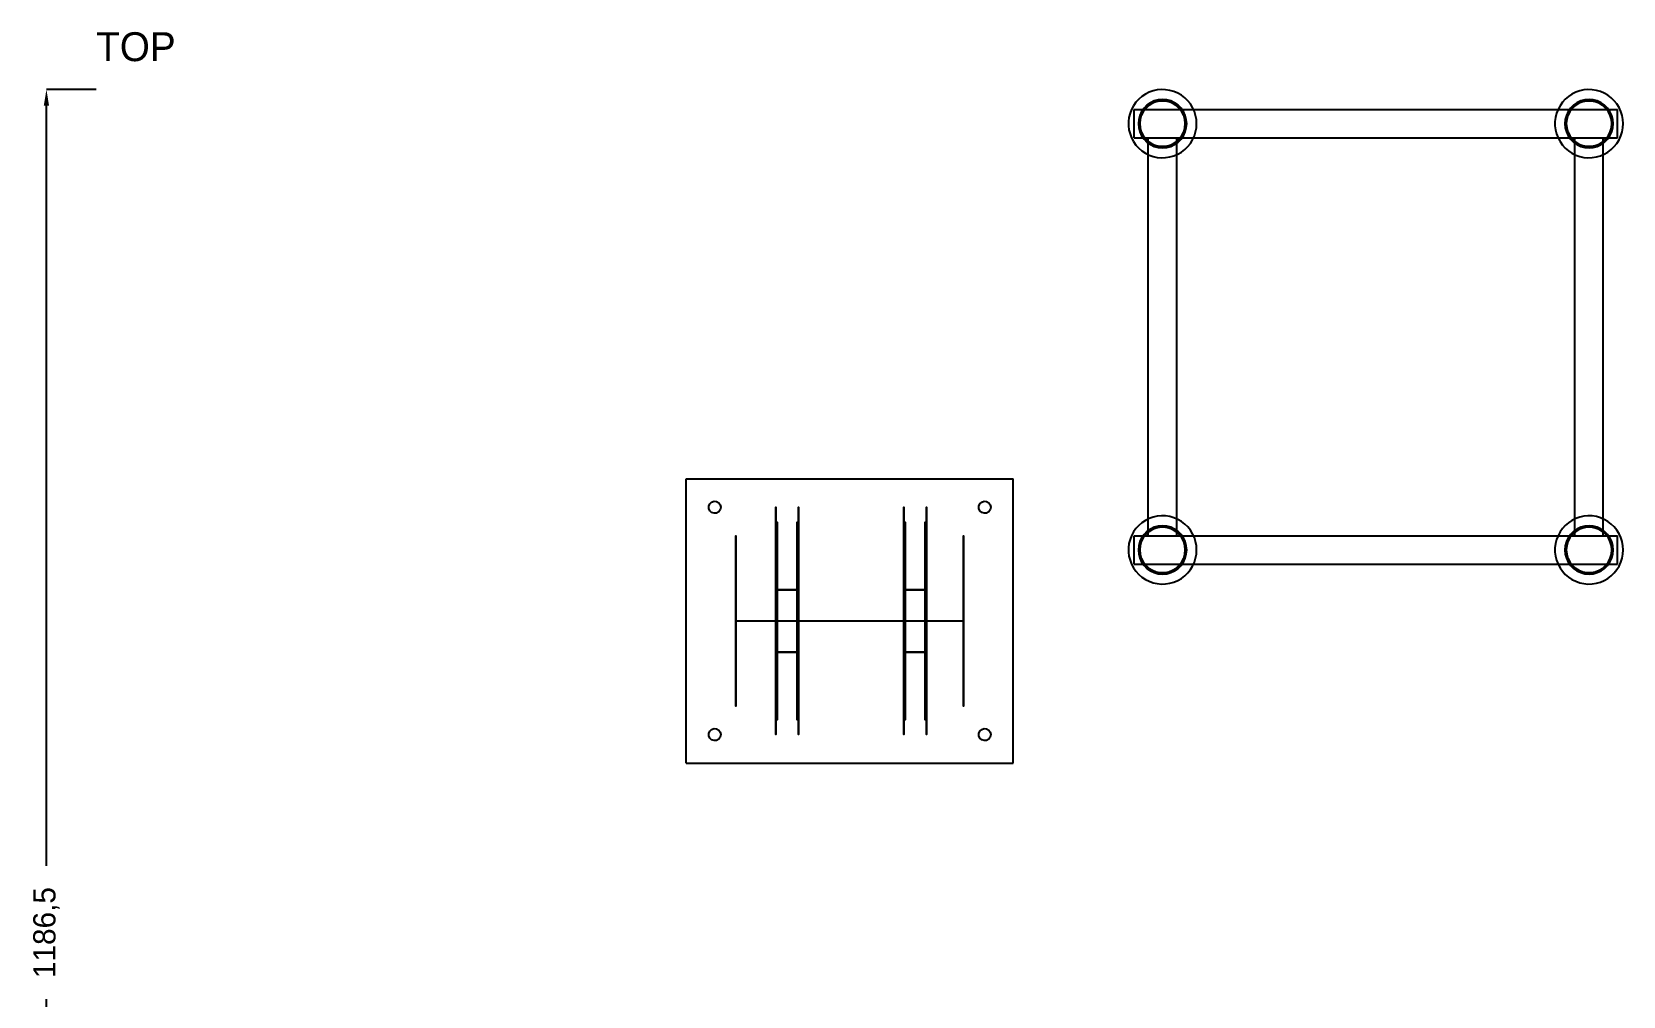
# Model space of a CAD drawing. Header units: millimetres. Extents: x -45 to 3370, y -2176 to 1921.
# Drawn here: x -45 to 1074, y 548 to 1227 of the extents above; entities that cross this region are included whole.
import ezdxf

# ---------------------------------------------------------------- set-up
doc = ezdxf.new("R2010")
doc.units = ezdxf.units.MM
for name, color, linetype in [('DIMENSIONS', 7, 'Continuous'), ('NOTES', 7, 'Continuous'), ('TOP', 7, 'Continuous')]:
    doc.layers.add(name, color=color, linetype=linetype)
doc.dimstyles.get("Standard").update_dxf_attribs({"dimtxt": 2.5, "dimasz": 2.5, "dimexe": 1.25, "dimexo": 0.625, "dimtad": 1, "dimcen": 2.5, "dimazin": 3, "dimtfac": 1, "dimtmove": 0, "dimatfit": 3})

# ---------------------------------------------------------------- blocks, each defined once
blk = doc.blocks.new('_CLOSEDFILLED')
at = {"color": 0, "linetype": 'BYBLOCK'}
blk.add_solid([(-1, 0.164), (0, 0), (-1, -0.164)], dxfattribs=at)
blk = doc.blocks.new('*D2')
at = {"color": 7}
for p, q in [((0, 1186.5), (-35, 1186.5)), ((-35, 640.2), (-35, 1175.2)), ((-35, 11.3), (-35, 546.3)), ((0, 0), (-35, 0))]:
    blk.add_line(p, q, dxfattribs=at)
at = {"layer": 'Defpoints'}
for p in [(0, 1186.5), (-35, 0), (0, 0)]:
    blk.add_point(p, dxfattribs=at)
at = {"layer": 'DIMENSIONS', "color": 7, "xscale": 11.3, "yscale": 11.3}
for p, rotation in [((-35, 1186.5), 90), ((-35, 0), 270)]:
    blk.add_blockref('_CLOSEDFILLED', p, dxfattribs=dict(at, rotation=rotation))
at = {"layer": 'DIMENSIONS', "color": 7, "insert": (-35, 593.2), "char_height": 15.65, "attachment_point": 5, "rotation": 90}
blk.add_mtext('1186,5', dxfattribs=at)

msp = doc.modelspace()

# ---------------------------------------------------------------- linework, layer by layer
at = {"layer": 'TOP'}
for points in [[(774, 1162.5), (773.818, 1165.449), (773.275, 1168.354), (772.379, 1171.17), (771.144, 1173.854), (769.589, 1176.367), (767.736, 1178.669), (765.615, 1180.726), (763.257, 1182.506), (760.698, 1183.984), (757.977, 1185.136), (755.134, 1185.944), (752.214, 1186.398), (749.261, 1186.489), (746.319, 1186.216), (743.432, 1185.584), (740.645, 1184.602), (738, 1183.285), (735.537, 1181.652), (733.293, 1179.73), (731.302, 1177.546), (729.595, 1175.134), (728.197, 1172.531), (727.129, 1169.776), (726.409, 1166.91), (726.046, 1163.977), (726.046, 1161.023), (726.409, 1158.09), (727.129, 1155.224), (728.197, 1152.469), (729.595, 1149.866), (731.302, 1147.454), (733.293, 1145.27), (735.537, 1143.348), (738, 1141.715), (740.645, 1140.398), (743.432, 1139.416), (746.319, 1138.784), (749.261, 1138.511), (752.214, 1138.602), (755.134, 1139.056), (757.977, 1139.864), (760.698, 1141.016), (763.257, 1142.494), (765.615, 1144.274), (767.736, 1146.331), (769.589, 1148.633), (771.144, 1151.146), (772.379, 1153.83), (773.275, 1156.646), (773.818, 1159.551), (774, 1162.5)], [(774, 1162.5), (773.818, 1165.449), (773.275, 1168.354), (772.379, 1171.17), (771.144, 1173.854), (769.589, 1176.367), (767.736, 1178.669), (765.615, 1180.726), (763.257, 1182.506), (760.698, 1183.984), (757.977, 1185.136), (755.134, 1185.944), (752.214, 1186.398), (749.261, 1186.489), (746.319, 1186.216), (743.432, 1185.584), (740.645, 1184.602), (738, 1183.285), (735.537, 1181.652), (733.293, 1179.73), (731.302, 1177.546), (729.595, 1175.134), (728.197, 1172.531), (727.129, 1169.776), (726.409, 1166.91), (726.046, 1163.977), (726.046, 1161.023), (726.409, 1158.09), (727.129, 1155.224), (728.197, 1152.469), (729.595, 1149.866), (731.302, 1147.454), (733.293, 1145.27), (735.537, 1143.348), (738, 1141.715), (740.645, 1140.398), (743.432, 1139.416), (746.319, 1138.784), (749.261, 1138.511), (752.214, 1138.602), (755.134, 1139.056), (757.977, 1139.864), (760.698, 1141.016), (763.257, 1142.494), (765.615, 1144.274), (767.736, 1146.331), (769.589, 1148.633), (771.144, 1151.146), (772.379, 1153.83), (773.275, 1156.646), (773.818, 1159.551), (774, 1162.5)], [(1074, 1162.5), (1073.818, 1165.449), (1073.275, 1168.354), (1072.379, 1171.17), (1071.144, 1173.854), (1069.589, 1176.367), (1067.736, 1178.669), (1065.615, 1180.726), (1063.257, 1182.506), (1060.698, 1183.984), (1057.977, 1185.136), (1055.134, 1185.944), (1052.214, 1186.398), (1049.261, 1186.489), (1046.319, 1186.216), (1043.432, 1185.584), (1040.645, 1184.602), (1038, 1183.285), (1035.537, 1181.652), (1033.293, 1179.73), (1031.302, 1177.546), (1029.595, 1175.134), (1028.197, 1172.531), (1027.129, 1169.776), (1026.409, 1166.91), (1026.046, 1163.977), (1026.046, 1161.023), (1026.409, 1158.09), (1027.129, 1155.224), (1028.197, 1152.469), (1029.595, 1149.866), (1031.302, 1147.454), (1033.293, 1145.27), (1035.537, 1143.348), (1038, 1141.715), (1040.645, 1140.398), (1043.432, 1139.416), (1046.319, 1138.784), (1049.261, 1138.511), (1052.214, 1138.602), (1055.134, 1139.056), (1057.977, 1139.864), (1060.698, 1141.016), (1063.257, 1142.494), (1065.615, 1144.274), (1067.736, 1146.331), (1069.589, 1148.633), (1071.144, 1151.146), (1072.379, 1153.83), (1073.275, 1156.646), (1073.818, 1159.551), (1074, 1162.5)], [(1074, 1162.5), (1073.818, 1165.449), (1073.275, 1168.354), (1072.379, 1171.17), (1071.144, 1173.854), (1069.589, 1176.367), (1067.736, 1178.669), (1065.615, 1180.726), (1063.257, 1182.506), (1060.698, 1183.984), (1057.977, 1185.136), (1055.134, 1185.944), (1052.214, 1186.398), (1049.261, 1186.489), (1046.319, 1186.216), (1043.432, 1185.584), (1040.645, 1184.602), (1038, 1183.285), (1035.537, 1181.652), (1033.293, 1179.73), (1031.302, 1177.546), (1029.595, 1175.134), (1028.197, 1172.531), (1027.129, 1169.776), (1026.409, 1166.91), (1026.046, 1163.977), (1026.046, 1161.023), (1026.409, 1158.09), (1027.129, 1155.224), (1028.197, 1152.469), (1029.595, 1149.866), (1031.302, 1147.454), (1033.293, 1145.27), (1035.537, 1143.348), (1038, 1141.715), (1040.645, 1140.398), (1043.432, 1139.416), (1046.319, 1138.784), (1049.261, 1138.511), (1052.214, 1138.602), (1055.134, 1139.056), (1057.977, 1139.864), (1060.698, 1141.016), (1063.257, 1142.494), (1065.615, 1144.274), (1067.736, 1146.331), (1069.589, 1148.633), (1071.144, 1151.146), (1072.379, 1153.83), (1073.275, 1156.646), (1073.818, 1159.551), (1074, 1162.5)], [(767, 1162.5), (766.742, 1165.452), (765.975, 1168.314), (764.722, 1171), (763.023, 1173.427), (760.927, 1175.523), (758.5, 1177.222), (755.814, 1178.475), (752.952, 1179.242), (750, 1179.5), (747.048, 1179.242), (744.186, 1178.475), (741.5, 1177.222), (739.073, 1175.523), (736.977, 1173.427), (735.278, 1171), (734.025, 1168.314), (733.258, 1165.452), (733, 1162.5), (733.258, 1159.548), (734.025, 1156.686), (735.278, 1154), (736.977, 1151.573), (739.073, 1149.477), (741.5, 1147.778), (744.186, 1146.525), (747.048, 1145.758), (750, 1145.5), (752.952, 1145.758), (755.814, 1146.525), (758.5, 1147.778), (760.927, 1149.477), (763.023, 1151.573), (764.722, 1154), (765.975, 1156.686), (766.742, 1159.548), (767, 1162.5)], [(767, 1162.5), (766.742, 1165.452), (765.975, 1168.314), (764.722, 1171), (763.023, 1173.427), (760.927, 1175.523), (758.5, 1177.222), (755.814, 1178.475), (752.952, 1179.242), (750, 1179.5), (747.048, 1179.242), (744.186, 1178.475), (741.5, 1177.222), (739.073, 1175.523), (736.977, 1173.427), (735.278, 1171), (734.025, 1168.314), (733.258, 1165.452), (733, 1162.5), (733.258, 1159.548), (734.025, 1156.686), (735.278, 1154), (736.977, 1151.573), (739.073, 1149.477), (741.5, 1147.778), (744.186, 1146.525), (747.048, 1145.758), (750, 1145.5), (752.952, 1145.758), (755.814, 1146.525), (758.5, 1147.778), (760.927, 1149.477), (763.023, 1151.573), (764.722, 1154), (765.975, 1156.686), (766.742, 1159.548), (767, 1162.5)], [(766, 1162.5), (765.728, 1165.44), (764.92, 1168.28), (763.603, 1170.923), (761.824, 1173.279), (759.642, 1175.268), (757.132, 1176.823), (754.379, 1177.889), (751.476, 1178.432), (748.524, 1178.432), (745.621, 1177.889), (742.868, 1176.823), (740.358, 1175.268), (738.176, 1173.279), (736.397, 1170.923), (735.08, 1168.28), (734.272, 1165.44), (734, 1162.5), (734.272, 1159.56), (735.08, 1156.72), (736.397, 1154.077), (738.176, 1151.721), (740.358, 1149.732), (742.868, 1148.177), (745.621, 1147.111), (748.524, 1146.568), (751.476, 1146.568), (754.379, 1147.111), (757.132, 1148.177), (759.642, 1149.732), (761.824, 1151.721), (763.603, 1154.077), (764.92, 1156.72), (765.728, 1159.56), (766, 1162.5)], [(766, 1162.5), (765.728, 1165.44), (764.92, 1168.28), (763.603, 1170.923), (761.824, 1173.279), (759.642, 1175.268), (757.132, 1176.823), (754.379, 1177.889), (751.476, 1178.432), (748.524, 1178.432), (745.621, 1177.889), (742.868, 1176.823), (740.358, 1175.268), (738.176, 1173.279), (736.397, 1170.923), (735.08, 1168.28), (734.272, 1165.44), (734, 1162.5), (734.272, 1159.56), (735.08, 1156.72), (736.397, 1154.077), (738.176, 1151.721), (740.358, 1149.732), (742.868, 1148.177), (745.621, 1147.111), (748.524, 1146.568), (751.476, 1146.568), (754.379, 1147.111), (757.132, 1148.177), (759.642, 1149.732), (761.824, 1151.721), (763.603, 1154.077), (764.92, 1156.72), (765.728, 1159.56), (766, 1162.5)], [(1067, 1162.5), (1066.742, 1165.452), (1065.975, 1168.314), (1064.722, 1171), (1063.023, 1173.427), (1060.927, 1175.523), (1058.5, 1177.222), (1055.814, 1178.475), (1052.952, 1179.242), (1050, 1179.5), (1047.048, 1179.242), (1044.186, 1178.475), (1041.5, 1177.222), (1039.073, 1175.523), (1036.977, 1173.427), (1035.278, 1171), (1034.025, 1168.314), (1033.258, 1165.452), (1033, 1162.5), (1033.258, 1159.548), (1034.025, 1156.686), (1035.278, 1154), (1036.977, 1151.573), (1039.073, 1149.477), (1041.5, 1147.778), (1044.186, 1146.525), (1047.048, 1145.758), (1050, 1145.5), (1052.952, 1145.758), (1055.814, 1146.525), (1058.5, 1147.778), (1060.927, 1149.477), (1063.023, 1151.573), (1064.722, 1154), (1065.975, 1156.686), (1066.742, 1159.548), (1067, 1162.5)], [(1067, 1162.5), (1066.742, 1165.452), (1065.975, 1168.314), (1064.722, 1171), (1063.023, 1173.427), (1060.927, 1175.523), (1058.5, 1177.222), (1055.814, 1178.475), (1052.952, 1179.242), (1050, 1179.5), (1047.048, 1179.242), (1044.186, 1178.475), (1041.5, 1177.222), (1039.073, 1175.523), (1036.977, 1173.427), (1035.278, 1171), (1034.025, 1168.314), (1033.258, 1165.452), (1033, 1162.5), (1033.258, 1159.548), (1034.025, 1156.686), (1035.278, 1154), (1036.977, 1151.573), (1039.073, 1149.477), (1041.5, 1147.778), (1044.186, 1146.525), (1047.048, 1145.758), (1050, 1145.5), (1052.952, 1145.758), (1055.814, 1146.525), (1058.5, 1147.778), (1060.927, 1149.477), (1063.023, 1151.573), (1064.722, 1154), (1065.975, 1156.686), (1066.742, 1159.548), (1067, 1162.5)], [(1066, 1162.5), (1065.728, 1165.44), (1064.92, 1168.28), (1063.603, 1170.923), (1061.824, 1173.279), (1059.642, 1175.268), (1057.132, 1176.823), (1054.379, 1177.889), (1051.476, 1178.432), (1048.524, 1178.432), (1045.621, 1177.889), (1042.868, 1176.823), (1040.358, 1175.268), (1038.176, 1173.279), (1036.397, 1170.923), (1035.08, 1168.28), (1034.272, 1165.44), (1034, 1162.5), (1034.272, 1159.56), (1035.08, 1156.72), (1036.397, 1154.077), (1038.176, 1151.721), (1040.358, 1149.732), (1042.868, 1148.177), (1045.621, 1147.111), (1048.524, 1146.568), (1051.476, 1146.568), (1054.379, 1147.111), (1057.132, 1148.177), (1059.642, 1149.732), (1061.824, 1151.721), (1063.603, 1154.077), (1064.92, 1156.72), (1065.728, 1159.56), (1066, 1162.5)], [(1066, 1162.5), (1065.728, 1165.44), (1064.92, 1168.28), (1063.603, 1170.923), (1061.824, 1173.279), (1059.642, 1175.268), (1057.132, 1176.823), (1054.379, 1177.889), (1051.476, 1178.432), (1048.524, 1178.432), (1045.621, 1177.889), (1042.868, 1176.823), (1040.358, 1175.268), (1038.176, 1173.279), (1036.397, 1170.923), (1035.08, 1168.28), (1034.272, 1165.44), (1034, 1162.5), (1034.272, 1159.56), (1035.08, 1156.72), (1036.397, 1154.077), (1038.176, 1151.721), (1040.358, 1149.732), (1042.868, 1148.177), (1045.621, 1147.111), (1048.524, 1146.568), (1051.476, 1146.568), (1054.379, 1147.111), (1057.132, 1148.177), (1059.642, 1149.732), (1061.824, 1151.721), (1063.603, 1154.077), (1064.92, 1156.72), (1065.728, 1159.56), (1066, 1162.5)], [(730, 1152.5), (730, 1172.5)], [(730, 1152.5), (730, 1172.5)], [(730, 1172.5), (1070, 1172.5)], [(730, 1172.5), (1070, 1172.5)], [(1070, 1152.5), (1070, 1172.5)], [(1070, 1152.5), (1070, 1172.5)], [(730, 1152.5), (1070, 1152.5)], [(730, 1152.5), (1070, 1152.5)], [(740, 872.5), (740, 1152.5)], [(740, 872.5), (740, 1152.5)], [(740, 1152.5), (760, 1152.5)], [(740, 1152.5), (760, 1152.5)], [(760, 872.5), (760, 1152.5)], [(760, 872.5), (760, 1152.5)], [(1040, 872.5), (1040, 1152.5)], [(1040, 872.5), (1040, 1152.5)], [(1040, 1152.5), (1060, 1152.5)], [(1040, 1152.5), (1060, 1152.5)], [(1060, 872.5), (1060, 1152.5)], [(1060, 872.5), (1060, 1152.5)], [(415, 712.5), (415, 912.5)], [(415, 712.5), (415, 912.5)], [(415, 912.5), (645, 912.5)], [(415, 912.5), (645, 912.5)], [(645, 712.5), (645, 912.5)], [(645, 712.5), (645, 912.5)], [(439.25, 892.5), (438.883, 890.771), (437.844, 889.342), (436.313, 888.458), (434.556, 888.273), (432.875, 888.819), (431.562, 890.002), (430.843, 891.616), (430.843, 893.384), (431.562, 894.998), (432.875, 896.181), (434.556, 896.727), (436.313, 896.542), (437.844, 895.658), (438.883, 894.229), (439.25, 892.5)], [(439.25, 892.5), (438.883, 890.771), (437.844, 889.342), (436.313, 888.458), (434.556, 888.273), (432.875, 888.819), (431.562, 890.002), (430.843, 891.616), (430.843, 893.384), (431.562, 894.998), (432.875, 896.181), (434.556, 896.727), (436.313, 896.542), (437.844, 895.658), (438.883, 894.229), (439.25, 892.5)], [(629.25, 892.5), (628.883, 890.771), (627.844, 889.342), (626.313, 888.458), (624.556, 888.273), (622.875, 888.819), (621.562, 890.002), (620.843, 891.616), (620.843, 893.384), (621.562, 894.998), (622.875, 896.181), (624.556, 896.727), (626.313, 896.542), (627.844, 895.658), (628.883, 894.229), (629.25, 892.5)], [(629.25, 892.5), (628.883, 890.771), (627.844, 889.342), (626.313, 888.458), (624.556, 888.273), (622.875, 888.819), (621.562, 890.002), (620.843, 891.616), (620.843, 893.384), (621.562, 894.998), (622.875, 896.181), (624.556, 896.727), (626.313, 896.542), (627.844, 895.658), (628.883, 894.229), (629.25, 892.5)], [(478, 834.5), (478, 838.909), (478, 843.23), (478, 847.449), (478, 851.55), (478, 855.521), (478, 859.348), (478, 863.018), (478, 866.52), (478, 869.84), (478, 872.969), (478, 875.896), (478, 878.611), (478, 881.104), (478, 883.368), (478, 885.395), (478, 887.179), (478, 888.712), (478, 889.991), (478, 891.01), (478, 891.767), (478, 892.259), (478, 892.484), (478, 892.442), (478, 892.132), (478, 891.556), (478, 890.716), (478, 889.614), (478, 888.254), (478, 886.641), (478, 884.779), (478, 882.676), (478, 880.339), (478, 877.774), (478, 874.992), (478, 872), (478, 868.809), (478, 865.43), (478, 861.874), (478, 858.152), (478, 854.278), (478, 850.265), (478, 846.125), (478, 841.872), (478, 837.522), (478, 833.088), (478, 828.584), (478, 824.027), (478, 819.432), (478, 814.813), (478, 810.187), (478, 805.568), (478, 800.973), (478, 796.416), (478, 791.912), (478, 787.478), (478, 783.128), (478, 778.875), (478, 774.735), (478, 770.722), (478, 766.848), (478, 763.126), (478, 759.57), (478, 756.191), (478, 753), (478, 750.008), (478, 747.226), (478, 744.661), (478, 742.324), (478, 740.221), (478, 738.359), (478, 736.746), (478, 735.386), (478, 734.284), (478, 733.444), (478, 732.868), (478, 732.558), (478, 732.516), (478, 732.741), (478, 733.233), (478, 733.99), (478, 735.009), (478, 736.288), (478, 737.821), (478, 739.605), (478, 741.632), (478, 743.896), (478, 746.389), (478, 749.104), (478, 752.031), (478, 755.16), (478, 758.48), (478, 761.982), (478, 765.652), (478, 769.479), (478, 773.45), (478, 777.551), (478, 781.77), (478, 786.091), (478, 790.5)], [(494, 834.5), (494, 838.909), (494, 843.23), (494, 847.449), (494, 851.55), (494, 855.521), (494, 859.348), (494, 863.018), (494, 866.52), (494, 869.84), (494, 872.969), (494, 875.896), (494, 878.611), (494, 881.104), (494, 883.368), (494, 885.395), (494, 887.179), (494, 888.712), (494, 889.991), (494, 891.01), (494, 891.767), (494, 892.259), (494, 892.484), (494, 892.442), (494, 892.132), (494, 891.556), (494, 890.716), (494, 889.614), (494, 888.254), (494, 886.641), (494, 884.779), (494, 882.676), (494, 880.339), (494, 877.774), (494, 874.992), (494, 872), (494, 868.809), (494, 865.43), (494, 861.874), (494, 858.152), (494, 854.278), (494, 850.265), (494, 846.125), (494, 841.872), (494, 837.522), (494, 833.088), (494, 828.584), (494, 824.027), (494, 819.432), (494, 814.813), (494, 810.187), (494, 805.568), (494, 800.973), (494, 796.416), (494, 791.912), (494, 787.478), (494, 783.128), (494, 778.875), (494, 774.735), (494, 770.722), (494, 766.848), (494, 763.126), (494, 759.57), (494, 756.191), (494, 753), (494, 750.008), (494, 747.226), (494, 744.661), (494, 742.324), (494, 740.221), (494, 738.359), (494, 736.746), (494, 735.386), (494, 734.284), (494, 733.444), (494, 732.868), (494, 732.558), (494, 732.516), (494, 732.741), (494, 733.233), (494, 733.99), (494, 735.009), (494, 736.288), (494, 737.821), (494, 739.605), (494, 741.632), (494, 743.896), (494, 746.389), (494, 749.104), (494, 752.031), (494, 755.16), (494, 758.48), (494, 761.982), (494, 765.652), (494, 769.479), (494, 773.45), (494, 777.551), (494, 781.77), (494, 786.091), (494, 790.5)], [(568, 834.5), (568, 838.909), (568, 843.23), (568, 847.449), (568, 851.55), (568, 855.521), (568, 859.348), (568, 863.018), (568, 866.52), (568, 869.84), (568, 872.969), (568, 875.896), (568, 878.611), (568, 881.104), (568, 883.368), (568, 885.395), (568, 887.179), (568, 888.712), (568, 889.991), (568, 891.01), (568, 891.767), (568, 892.259), (568, 892.484), (568, 892.442), (568, 892.132), (568, 891.556), (568, 890.716), (568, 889.614), (568, 888.254), (568, 886.641), (568, 884.779), (568, 882.676), (568, 880.339), (568, 877.774), (568, 874.992), (568, 872), (568, 868.809), (568, 865.43), (568, 861.874), (568, 858.152), (568, 854.278), (568, 850.265), (568, 846.125), (568, 841.872), (568, 837.522), (568, 833.088), (568, 828.584), (568, 824.027), (568, 819.432), (568, 814.813), (568, 810.187), (568, 805.568), (568, 800.973), (568, 796.416), (568, 791.912), (568, 787.478), (568, 783.128), (568, 778.875), (568, 774.735), (568, 770.722), (568, 766.848), (568, 763.126), (568, 759.57), (568, 756.191), (568, 753), (568, 750.008), (568, 747.226), (568, 744.661), (568, 742.324), (568, 740.221), (568, 738.359), (568, 736.746), (568, 735.386), (568, 734.284), (568, 733.444), (568, 732.868), (568, 732.558), (568, 732.516), (568, 732.741), (568, 733.233), (568, 733.99), (568, 735.009), (568, 736.288), (568, 737.821), (568, 739.605), (568, 741.632), (568, 743.896), (568, 746.389), (568, 749.104), (568, 752.031), (568, 755.16), (568, 758.48), (568, 761.982), (568, 765.652), (568, 769.479), (568, 773.45), (568, 777.551), (568, 781.77), (568, 786.091), (568, 790.5)], [(584, 834.5), (584, 838.909), (584, 843.23), (584, 847.449), (584, 851.55), (584, 855.521), (584, 859.348), (584, 863.018), (584, 866.52), (584, 869.84), (584, 872.969), (584, 875.896), (584, 878.611), (584, 881.104), (584, 883.368), (584, 885.395), (584, 887.179), (584, 888.712), (584, 889.991), (584, 891.01), (584, 891.767), (584, 892.259), (584, 892.484), (584, 892.442), (584, 892.132), (584, 891.556), (584, 890.716), (584, 889.614), (584, 888.254), (584, 886.641), (584, 884.779), (584, 882.676), (584, 880.339), (584, 877.774), (584, 874.992), (584, 872), (584, 868.809), (584, 865.43), (584, 861.874), (584, 858.152), (584, 854.278), (584, 850.265), (584, 846.125), (584, 841.872), (584, 837.522), (584, 833.088), (584, 828.584), (584, 824.027), (584, 819.432), (584, 814.813), (584, 810.187), (584, 805.568), (584, 800.973), (584, 796.416), (584, 791.912), (584, 787.478), (584, 783.128), (584, 778.875), (584, 774.735), (584, 770.722), (584, 766.848), (584, 763.126), (584, 759.57), (584, 756.191), (584, 753), (584, 750.008), (584, 747.226), (584, 744.661), (584, 742.324), (584, 740.221), (584, 738.359), (584, 736.746), (584, 735.386), (584, 734.284), (584, 733.444), (584, 732.868), (584, 732.558), (584, 732.516), (584, 732.741), (584, 733.233), (584, 733.99), (584, 735.009), (584, 736.288), (584, 737.821), (584, 739.605), (584, 741.632), (584, 743.896), (584, 746.389), (584, 749.104), (584, 752.031), (584, 755.16), (584, 758.48), (584, 761.982), (584, 765.652), (584, 769.479), (584, 773.45), (584, 777.551), (584, 781.77), (584, 786.091), (584, 790.5)], [(774, 862.5), (773.818, 865.449), (773.275, 868.354), (772.379, 871.17), (771.144, 873.854), (769.589, 876.367), (767.736, 878.669), (765.615, 880.726), (763.257, 882.506), (760.698, 883.984), (757.977, 885.136), (755.134, 885.944), (752.214, 886.398), (749.261, 886.489), (746.319, 886.216), (743.432, 885.584), (740.645, 884.602), (738, 883.285), (735.537, 881.652), (733.293, 879.73), (731.302, 877.546), (729.595, 875.134), (728.197, 872.531), (727.129, 869.776), (726.409, 866.91), (726.046, 863.977), (726.046, 861.023), (726.409, 858.09), (727.129, 855.224), (728.197, 852.469), (729.595, 849.866), (731.302, 847.454), (733.293, 845.27), (735.537, 843.348), (738, 841.715), (740.645, 840.398), (743.432, 839.416), (746.319, 838.784), (749.261, 838.511), (752.214, 838.602), (755.134, 839.056), (757.977, 839.864), (760.698, 841.016), (763.257, 842.494), (765.615, 844.274), (767.736, 846.331), (769.589, 848.633), (771.144, 851.146), (772.379, 853.83), (773.275, 856.646), (773.818, 859.551), (774, 862.5)], [(774, 862.5), (773.818, 865.449), (773.275, 868.354), (772.379, 871.17), (771.144, 873.854), (769.589, 876.367), (767.736, 878.669), (765.615, 880.726), (763.257, 882.506), (760.698, 883.984), (757.977, 885.136), (755.134, 885.944), (752.214, 886.398), (749.261, 886.489), (746.319, 886.216), (743.432, 885.584), (740.645, 884.602), (738, 883.285), (735.537, 881.652), (733.293, 879.73), (731.302, 877.546), (729.595, 875.134), (728.197, 872.531), (727.129, 869.776), (726.409, 866.91), (726.046, 863.977), (726.046, 861.023), (726.409, 858.09), (727.129, 855.224), (728.197, 852.469), (729.595, 849.866), (731.302, 847.454), (733.293, 845.27), (735.537, 843.348), (738, 841.715), (740.645, 840.398), (743.432, 839.416), (746.319, 838.784), (749.261, 838.511), (752.214, 838.602), (755.134, 839.056), (757.977, 839.864), (760.698, 841.016), (763.257, 842.494), (765.615, 844.274), (767.736, 846.331), (769.589, 848.633), (771.144, 851.146), (772.379, 853.83), (773.275, 856.646), (773.818, 859.551), (774, 862.5)], [(1074, 862.5), (1073.818, 865.449), (1073.275, 868.354), (1072.379, 871.17), (1071.144, 873.854), (1069.589, 876.367), (1067.736, 878.669), (1065.615, 880.726), (1063.257, 882.506), (1060.698, 883.984), (1057.977, 885.136), (1055.134, 885.944), (1052.214, 886.398), (1049.261, 886.489), (1046.319, 886.216), (1043.432, 885.584), (1040.645, 884.602), (1038, 883.285), (1035.537, 881.652), (1033.293, 879.73), (1031.302, 877.546), (1029.595, 875.134), (1028.197, 872.531), (1027.129, 869.776), (1026.409, 866.91), (1026.046, 863.977), (1026.046, 861.023), (1026.409, 858.09), (1027.129, 855.224), (1028.197, 852.469), (1029.595, 849.866), (1031.302, 847.454), (1033.293, 845.27), (1035.537, 843.348), (1038, 841.715), (1040.645, 840.398), (1043.432, 839.416), (1046.319, 838.784), (1049.261, 838.511), (1052.214, 838.602), (1055.134, 839.056), (1057.977, 839.864), (1060.698, 841.016), (1063.257, 842.494), (1065.615, 844.274), (1067.736, 846.331), (1069.589, 848.633), (1071.144, 851.146), (1072.379, 853.83), (1073.275, 856.646), (1073.818, 859.551), (1074, 862.5)], [(1074, 862.5), (1073.818, 865.449), (1073.275, 868.354), (1072.379, 871.17), (1071.144, 873.854), (1069.589, 876.367), (1067.736, 878.669), (1065.615, 880.726), (1063.257, 882.506), (1060.698, 883.984), (1057.977, 885.136), (1055.134, 885.944), (1052.214, 886.398), (1049.261, 886.489), (1046.319, 886.216), (1043.432, 885.584), (1040.645, 884.602), (1038, 883.285), (1035.537, 881.652), (1033.293, 879.73), (1031.302, 877.546), (1029.595, 875.134), (1028.197, 872.531), (1027.129, 869.776), (1026.409, 866.91), (1026.046, 863.977), (1026.046, 861.023), (1026.409, 858.09), (1027.129, 855.224), (1028.197, 852.469), (1029.595, 849.866), (1031.302, 847.454), (1033.293, 845.27), (1035.537, 843.348), (1038, 841.715), (1040.645, 840.398), (1043.432, 839.416), (1046.319, 838.784), (1049.261, 838.511), (1052.214, 838.602), (1055.134, 839.056), (1057.977, 839.864), (1060.698, 841.016), (1063.257, 842.494), (1065.615, 844.274), (1067.736, 846.331), (1069.589, 848.633), (1071.144, 851.146), (1072.379, 853.83), (1073.275, 856.646), (1073.818, 859.551), (1074, 862.5)], [(478, 812.5), (478, 808.06), (478, 803.639), (478, 799.252), (478, 794.92), (478, 790.658), (478, 786.484), (478, 782.414), (478, 778.466), (478, 774.655), (478, 770.996), (478, 767.505), (478, 764.194), (478, 761.079), (478, 758.17), (478, 755.48), (478, 753.019), (478, 750.798), (478, 748.826), (478, 747.11), (478, 745.657), (478, 744.473), (478, 743.563), (478, 742.931), (478, 742.579), (478, 742.509), (478, 742.72), (478, 743.212), (478, 743.984), (478, 745.031), (478, 746.35), (478, 747.935), (478, 749.78), (478, 751.878), (478, 754.22), (478, 756.797), (478, 759.598), (478, 762.611), (478, 765.826), (478, 769.229), (478, 772.806), (478, 776.543), (478, 780.424), (478, 784.435), (478, 788.559), (478, 792.779), (478, 797.078), (478, 801.44), (478, 805.846), (478, 810.279), (478, 814.721), (478, 819.154), (478, 823.56), (478, 827.922), (478, 832.221), (478, 836.441), (478, 840.565), (478, 844.576), (478, 848.457), (478, 852.194), (478, 855.771), (478, 859.174), (478, 862.389), (478, 865.402), (478, 868.203), (478, 870.78), (478, 873.122), (478, 875.22), (478, 877.065), (478, 878.65), (478, 879.969), (478, 881.016), (478, 881.788), (478, 882.28), (478, 882.491), (478, 882.421), (478, 882.069), (478, 881.437), (478, 880.527), (478, 879.343), (478, 877.89), (478, 876.174), (478, 874.202), (478, 871.981), (478, 869.52), (478, 866.83), (478, 863.921), (478, 860.806), (478, 857.495), (478, 854.004), (478, 850.345), (478, 846.534), (478, 842.586), (478, 838.516), (478, 834.342), (478, 830.08), (478, 825.748), (478, 821.361), (478, 816.94), (478, 812.5)], [(479, 812.5), (479, 816.908), (479, 821.298), (479, 825.653), (479, 829.955), (479, 834.186), (479, 838.331), (479, 842.371), (479, 846.291), (479, 850.075), (479, 853.707), (479, 857.174), (479, 860.46), (479, 863.554), (479, 866.442), (479, 869.113), (479, 871.556), (479, 873.761), (479, 875.719), (479, 877.423), (479, 878.866), (479, 880.041), (479, 880.944), (479, 881.572), (479, 881.921), (479, 881.991), (479, 881.781), (479, 881.293), (479, 880.527), (479, 879.487), (479, 878.178), (479, 876.604), (479, 874.772), (479, 872.689), (479, 870.364), (479, 867.805), (479, 865.025), (479, 862.032), (479, 858.84), (479, 855.462), (479, 851.911), (479, 848.201), (479, 844.347), (479, 840.365), (479, 836.27), (479, 832.08), (479, 827.812), (479, 823.481), (479, 819.106), (479, 814.705), (479, 810.295), (479, 805.894), (479, 801.519), (479, 797.188), (479, 792.92), (479, 788.73), (479, 784.635), (479, 780.653), (479, 776.799), (479, 773.089), (479, 769.538), (479, 766.16), (479, 762.968), (479, 759.975), (479, 757.195), (479, 754.636), (479, 752.311), (479, 750.228), (479, 748.396), (479, 746.822), (479, 745.513), (479, 744.473), (479, 743.707), (479, 743.219), (479, 743.009), (479, 743.079), (479, 743.428), (479, 744.056), (479, 744.959), (479, 746.134), (479, 747.577), (479, 749.281), (479, 751.239), (479, 753.444), (479, 755.887), (479, 758.558), (479, 761.446), (479, 764.54), (479, 767.826), (479, 771.293), (479, 774.925), (479, 778.709), (479, 782.629), (479, 786.669), (479, 790.814), (479, 795.045), (479, 799.347), (479, 803.702), (479, 808.092), (479, 812.5)], [(479, 812.5), (479, 816.356), (479, 820.197), (479, 824.006), (479, 827.77), (479, 831.472), (479, 835.097), (479, 838.632), (479, 842.061), (479, 845.371), (479, 848.549), (479, 851.581), (479, 854.457), (479, 857.163), (479, 859.69), (479, 862.026), (479, 864.163), (479, 866.092), (479, 867.806), (479, 869.296), (479, 870.558), (479, 871.586), (479, 872.376), (479, 872.925), (479, 873.231), (479, 873.292), (479, 873.109), (479, 872.681), (479, 872.011), (479, 871.102), (479, 869.956), (479, 868.579), (479, 866.976), (479, 865.154), (479, 863.12), (479, 860.882), (479, 858.45), (479, 855.832), (479, 853.04), (479, 850.084), (479, 846.977), (479, 843.732), (479, 840.36), (479, 836.877), (479, 833.295), (479, 829.629), (479, 825.895), (479, 822.106), (479, 818.279), (479, 814.429), (479, 810.571), (479, 806.721), (479, 802.894), (479, 799.105), (479, 795.371), (479, 791.705), (479, 788.123), (479, 784.64), (479, 781.268), (479, 778.023), (479, 774.916), (479, 771.96), (479, 769.168), (479, 766.55), (479, 764.118), (479, 761.88), (479, 759.846), (479, 758.024), (479, 756.421), (479, 755.044), (479, 753.898), (479, 752.989), (479, 752.319), (479, 751.891), (479, 751.708), (479, 751.769), (479, 752.075), (479, 752.624), (479, 753.414), (479, 754.442), (479, 755.704), (479, 757.194), (479, 758.908), (479, 760.837), (479, 762.974), (479, 765.31), (479, 767.837), (479, 770.543), (479, 773.419), (479, 776.451), (479, 779.629), (479, 782.939), (479, 786.368), (479, 789.903), (479, 793.528), (479, 797.23), (479, 800.994), (479, 804.803), (479, 808.644), (479, 812.5)], [(493, 812.5), (493, 816.908), (493, 821.298), (493, 825.653), (493, 829.955), (493, 834.186), (493, 838.331), (493, 842.371), (493, 846.291), (493, 850.075), (493, 853.707), (493, 857.174), (493, 860.46), (493, 863.554), (493, 866.442), (493, 869.113), (493, 871.556), (493, 873.761), (493, 875.719), (493, 877.423), (493, 878.866), (493, 880.041), (493, 880.944), (493, 881.572), (493, 881.921), (493, 881.991), (493, 881.781), (493, 881.293), (493, 880.527), (493, 879.487), (493, 878.178), (493, 876.604), (493, 874.772), (493, 872.689), (493, 870.364), (493, 867.805), (493, 865.025), (493, 862.032), (493, 858.84), (493, 855.462), (493, 851.911), (493, 848.201), (493, 844.347), (493, 840.365), (493, 836.27), (493, 832.08), (493, 827.812), (493, 823.481), (493, 819.106), (493, 814.705), (493, 810.295), (493, 805.894), (493, 801.519), (493, 797.188), (493, 792.92), (493, 788.73), (493, 784.635), (493, 780.653), (493, 776.799), (493, 773.089), (493, 769.538), (493, 766.16), (493, 762.968), (493, 759.975), (493, 757.195), (493, 754.636), (493, 752.311), (493, 750.228), (493, 748.396), (493, 746.822), (493, 745.513), (493, 744.473), (493, 743.707), (493, 743.219), (493, 743.009), (493, 743.079), (493, 743.428), (493, 744.056), (493, 744.959), (493, 746.134), (493, 747.577), (493, 749.281), (493, 751.239), (493, 753.444), (493, 755.887), (493, 758.558), (493, 761.446), (493, 764.54), (493, 767.826), (493, 771.293), (493, 774.925), (493, 778.709), (493, 782.629), (493, 786.669), (493, 790.814), (493, 795.045), (493, 799.347), (493, 803.702), (493, 808.092), (493, 812.5)], [(493, 812.5), (493, 816.356), (493, 820.197), (493, 824.006), (493, 827.77), (493, 831.472), (493, 835.097), (493, 838.632), (493, 842.061), (493, 845.371), (493, 848.549), (493, 851.581), (493, 854.457), (493, 857.163), (493, 859.69), (493, 862.026), (493, 864.163), (493, 866.092), (493, 867.806), (493, 869.296), (493, 870.558), (493, 871.586), (493, 872.376), (493, 872.925), (493, 873.231), (493, 873.292), (493, 873.109), (493, 872.681), (493, 872.011), (493, 871.102), (493, 869.956), (493, 868.579), (493, 866.976), (493, 865.154), (493, 863.12), (493, 860.882), (493, 858.45), (493, 855.832), (493, 853.04), (493, 850.084), (493, 846.977), (493, 843.732), (493, 840.36), (493, 836.877), (493, 833.295), (493, 829.629), (493, 825.895), (493, 822.106), (493, 818.279), (493, 814.429), (493, 810.571), (493, 806.721), (493, 802.894), (493, 799.105), (493, 795.371), (493, 791.705), (493, 788.123), (493, 784.64), (493, 781.268), (493, 778.023), (493, 774.916), (493, 771.96), (493, 769.168), (493, 766.55), (493, 764.118), (493, 761.88), (493, 759.846), (493, 758.024), (493, 756.421), (493, 755.044), (493, 753.898), (493, 752.989), (493, 752.319), (493, 751.891), (493, 751.708), (493, 751.769), (493, 752.075), (493, 752.624), (493, 753.414), (493, 754.442), (493, 755.704), (493, 757.194), (493, 758.908), (493, 760.837), (493, 762.974), (493, 765.31), (493, 767.837), (493, 770.543), (493, 773.419), (493, 776.451), (493, 779.629), (493, 782.939), (493, 786.368), (493, 789.903), (493, 793.528), (493, 797.23), (493, 800.994), (493, 804.803), (493, 808.644), (493, 812.5)], [(494, 812.5), (494, 808.06), (494, 803.639), (494, 799.252), (494, 794.92), (494, 790.658), (494, 786.484), (494, 782.414), (494, 778.466), (494, 774.655), (494, 770.996), (494, 767.505), (494, 764.194), (494, 761.079), (494, 758.17), (494, 755.48), (494, 753.019), (494, 750.798), (494, 748.826), (494, 747.11), (494, 745.657), (494, 744.473), (494, 743.563), (494, 742.931), (494, 742.579), (494, 742.509), (494, 742.72), (494, 743.212), (494, 743.984), (494, 745.031), (494, 746.35), (494, 747.935), (494, 749.78), (494, 751.878), (494, 754.22), (494, 756.797), (494, 759.598), (494, 762.611), (494, 765.826), (494, 769.229), (494, 772.806), (494, 776.543), (494, 780.424), (494, 784.435), (494, 788.559), (494, 792.779), (494, 797.078), (494, 801.44), (494, 805.846), (494, 810.279), (494, 814.721), (494, 819.154), (494, 823.56), (494, 827.922), (494, 832.221), (494, 836.441), (494, 840.565), (494, 844.576), (494, 848.457), (494, 852.194), (494, 855.771), (494, 859.174), (494, 862.389), (494, 865.402), (494, 868.203), (494, 870.78), (494, 873.122), (494, 875.22), (494, 877.065), (494, 878.65), (494, 879.969), (494, 881.016), (494, 881.788), (494, 882.28), (494, 882.491), (494, 882.421), (494, 882.069), (494, 881.437), (494, 880.527), (494, 879.343), (494, 877.89), (494, 876.174), (494, 874.202), (494, 871.981), (494, 869.52), (494, 866.83), (494, 863.921), (494, 860.806), (494, 857.495), (494, 854.004), (494, 850.345), (494, 846.534), (494, 842.586), (494, 838.516), (494, 834.342), (494, 830.08), (494, 825.748), (494, 821.361), (494, 816.94), (494, 812.5)], [(568, 812.5), (568, 808.06), (568, 803.639), (568, 799.252), (568, 794.92), (568, 790.658), (568, 786.484), (568, 782.414), (568, 778.466), (568, 774.655), (568, 770.996), (568, 767.505), (568, 764.194), (568, 761.079), (568, 758.17), (568, 755.48), (568, 753.019), (568, 750.798), (568, 748.826), (568, 747.11), (568, 745.657), (568, 744.473), (568, 743.563), (568, 742.931), (568, 742.579), (568, 742.509), (568, 742.72), (568, 743.212), (568, 743.984), (568, 745.031), (568, 746.35), (568, 747.935), (568, 749.78), (568, 751.878), (568, 754.22), (568, 756.797), (568, 759.598), (568, 762.611), (568, 765.826), (568, 769.229), (568, 772.806), (568, 776.543), (568, 780.424), (568, 784.435), (568, 788.559), (568, 792.779), (568, 797.078), (568, 801.44), (568, 805.846), (568, 810.279), (568, 814.721), (568, 819.154), (568, 823.56), (568, 827.922), (568, 832.221), (568, 836.441), (568, 840.565), (568, 844.576), (568, 848.457), (568, 852.194), (568, 855.771), (568, 859.174), (568, 862.389), (568, 865.402), (568, 868.203), (568, 870.78), (568, 873.122), (568, 875.22), (568, 877.065), (568, 878.65), (568, 879.969), (568, 881.016), (568, 881.788), (568, 882.28), (568, 882.491), (568, 882.421), (568, 882.069), (568, 881.437), (568, 880.527), (568, 879.343), (568, 877.89), (568, 876.174), (568, 874.202), (568, 871.981), (568, 869.52), (568, 866.83), (568, 863.921), (568, 860.806), (568, 857.495), (568, 854.004), (568, 850.345), (568, 846.534), (568, 842.586), (568, 838.516), (568, 834.342), (568, 830.08), (568, 825.748), (568, 821.361), (568, 816.94), (568, 812.5)], [(569, 812.5), (569, 816.908), (569, 821.298), (569, 825.653), (569, 829.955), (569, 834.186), (569, 838.331), (569, 842.371), (569, 846.291), (569, 850.075), (569, 853.707), (569, 857.174), (569, 860.46), (569, 863.554), (569, 866.442), (569, 869.113), (569, 871.556), (569, 873.761), (569, 875.719), (569, 877.423), (569, 878.866), (569, 880.041), (569, 880.944), (569, 881.572), (569, 881.921), (569, 881.991), (569, 881.781), (569, 881.293), (569, 880.527), (569, 879.487), (569, 878.178), (569, 876.604), (569, 874.772), (569, 872.689), (569, 870.364), (569, 867.805), (569, 865.025), (569, 862.032), (569, 858.84), (569, 855.462), (569, 851.911), (569, 848.201), (569, 844.347), (569, 840.365), (569, 836.27), (569, 832.08), (569, 827.812), (569, 823.481), (569, 819.106), (569, 814.705), (569, 810.295), (569, 805.894), (569, 801.519), (569, 797.188), (569, 792.92), (569, 788.73), (569, 784.635), (569, 780.653), (569, 776.799), (569, 773.089), (569, 769.538), (569, 766.16), (569, 762.968), (569, 759.975), (569, 757.195), (569, 754.636), (569, 752.311), (569, 750.228), (569, 748.396), (569, 746.822), (569, 745.513), (569, 744.473), (569, 743.707), (569, 743.219), (569, 743.009), (569, 743.079), (569, 743.428), (569, 744.056), (569, 744.959), (569, 746.134), (569, 747.577), (569, 749.281), (569, 751.239), (569, 753.444), (569, 755.887), (569, 758.558), (569, 761.446), (569, 764.54), (569, 767.826), (569, 771.293), (569, 774.925), (569, 778.709), (569, 782.629), (569, 786.669), (569, 790.814), (569, 795.045), (569, 799.347), (569, 803.702), (569, 808.092), (569, 812.5)], [(569, 812.5), (569, 816.356), (569, 820.197), (569, 824.006), (569, 827.77), (569, 831.472), (569, 835.097), (569, 838.632), (569, 842.061), (569, 845.371), (569, 848.549), (569, 851.581), (569, 854.457), (569, 857.163), (569, 859.69), (569, 862.026), (569, 864.163), (569, 866.092), (569, 867.806), (569, 869.296), (569, 870.558), (569, 871.586), (569, 872.376), (569, 872.925), (569, 873.231), (569, 873.292), (569, 873.109), (569, 872.681), (569, 872.011), (569, 871.102), (569, 869.956), (569, 868.579), (569, 866.976), (569, 865.154), (569, 863.12), (569, 860.882), (569, 858.45), (569, 855.832), (569, 853.04), (569, 850.084), (569, 846.977), (569, 843.732), (569, 840.36), (569, 836.877), (569, 833.295), (569, 829.629), (569, 825.895), (569, 822.106), (569, 818.279), (569, 814.429), (569, 810.571), (569, 806.721), (569, 802.894), (569, 799.105), (569, 795.371), (569, 791.705), (569, 788.123), (569, 784.64), (569, 781.268), (569, 778.023), (569, 774.916), (569, 771.96), (569, 769.168), (569, 766.55), (569, 764.118), (569, 761.88), (569, 759.846), (569, 758.024), (569, 756.421), (569, 755.044), (569, 753.898), (569, 752.989), (569, 752.319), (569, 751.891), (569, 751.708), (569, 751.769), (569, 752.075), (569, 752.624), (569, 753.414), (569, 754.442), (569, 755.704), (569, 757.194), (569, 758.908), (569, 760.837), (569, 762.974), (569, 765.31), (569, 767.837), (569, 770.543), (569, 773.419), (569, 776.451), (569, 779.629), (569, 782.939), (569, 786.368), (569, 789.903), (569, 793.528), (569, 797.23), (569, 800.994), (569, 804.803), (569, 808.644), (569, 812.5)], [(583, 812.5), (583, 816.908), (583, 821.298), (583, 825.653), (583, 829.955), (583, 834.186), (583, 838.331), (583, 842.371), (583, 846.291), (583, 850.075), (583, 853.707), (583, 857.174), (583, 860.46), (583, 863.554), (583, 866.442), (583, 869.113), (583, 871.556), (583, 873.761), (583, 875.719), (583, 877.423), (583, 878.866), (583, 880.041), (583, 880.944), (583, 881.572), (583, 881.921), (583, 881.991), (583, 881.781), (583, 881.293), (583, 880.527), (583, 879.487), (583, 878.178), (583, 876.604), (583, 874.772), (583, 872.689), (583, 870.364), (583, 867.805), (583, 865.025), (583, 862.032), (583, 858.84), (583, 855.462), (583, 851.911), (583, 848.201), (583, 844.347), (583, 840.365), (583, 836.27), (583, 832.08), (583, 827.812), (583, 823.481), (583, 819.106), (583, 814.705), (583, 810.295), (583, 805.894), (583, 801.519), (583, 797.188), (583, 792.92), (583, 788.73), (583, 784.635), (583, 780.653), (583, 776.799), (583, 773.089), (583, 769.538), (583, 766.16), (583, 762.968), (583, 759.975), (583, 757.195), (583, 754.636), (583, 752.311), (583, 750.228), (583, 748.396), (583, 746.822), (583, 745.513), (583, 744.473), (583, 743.707), (583, 743.219), (583, 743.009), (583, 743.079), (583, 743.428), (583, 744.056), (583, 744.959), (583, 746.134), (583, 747.577), (583, 749.281), (583, 751.239), (583, 753.444), (583, 755.887), (583, 758.558), (583, 761.446), (583, 764.54), (583, 767.826), (583, 771.293), (583, 774.925), (583, 778.709), (583, 782.629), (583, 786.669), (583, 790.814), (583, 795.045), (583, 799.347), (583, 803.702), (583, 808.092), (583, 812.5)], [(583, 812.5), (583, 816.356), (583, 820.197), (583, 824.006), (583, 827.77), (583, 831.472), (583, 835.097), (583, 838.632), (583, 842.061), (583, 845.371), (583, 848.549), (583, 851.581), (583, 854.457), (583, 857.163), (583, 859.69), (583, 862.026), (583, 864.163), (583, 866.092), (583, 867.806), (583, 869.296), (583, 870.558), (583, 871.586), (583, 872.376), (583, 872.925), (583, 873.231), (583, 873.292), (583, 873.109), (583, 872.681), (583, 872.011), (583, 871.102), (583, 869.956), (583, 868.579), (583, 866.976), (583, 865.154), (583, 863.12), (583, 860.882), (583, 858.45), (583, 855.832), (583, 853.04), (583, 850.084), (583, 846.977), (583, 843.732), (583, 840.36), (583, 836.877), (583, 833.295), (583, 829.629), (583, 825.895), (583, 822.106), (583, 818.279), (583, 814.429), (583, 810.571), (583, 806.721), (583, 802.894), (583, 799.105), (583, 795.371), (583, 791.705), (583, 788.123), (583, 784.64), (583, 781.268), (583, 778.023), (583, 774.916), (583, 771.96), (583, 769.168), (583, 766.55), (583, 764.118), (583, 761.88), (583, 759.846), (583, 758.024), (583, 756.421), (583, 755.044), (583, 753.898), (583, 752.989), (583, 752.319), (583, 751.891), (583, 751.708), (583, 751.769), (583, 752.075), (583, 752.624), (583, 753.414), (583, 754.442), (583, 755.704), (583, 757.194), (583, 758.908), (583, 760.837), (583, 762.974), (583, 765.31), (583, 767.837), (583, 770.543), (583, 773.419), (583, 776.451), (583, 779.629), (583, 782.939), (583, 786.368), (583, 789.903), (583, 793.528), (583, 797.23), (583, 800.994), (583, 804.803), (583, 808.644), (583, 812.5)], [(584, 812.5), (584, 808.06), (584, 803.639), (584, 799.252), (584, 794.92), (584, 790.658), (584, 786.484), (584, 782.414), (584, 778.466), (584, 774.655), (584, 770.996), (584, 767.505), (584, 764.194), (584, 761.079), (584, 758.17), (584, 755.48), (584, 753.019), (584, 750.798), (584, 748.826), (584, 747.11), (584, 745.657), (584, 744.473), (584, 743.563), (584, 742.931), (584, 742.579), (584, 742.509), (584, 742.72), (584, 743.212), (584, 743.984), (584, 745.031), (584, 746.35), (584, 747.935), (584, 749.78), (584, 751.878), (584, 754.22), (584, 756.797), (584, 759.598), (584, 762.611), (584, 765.826), (584, 769.229), (584, 772.806), (584, 776.543), (584, 780.424), (584, 784.435), (584, 788.559), (584, 792.779), (584, 797.078), (584, 801.44), (584, 805.846), (584, 810.279), (584, 814.721), (584, 819.154), (584, 823.56), (584, 827.922), (584, 832.221), (584, 836.441), (584, 840.565), (584, 844.576), (584, 848.457), (584, 852.194), (584, 855.771), (584, 859.174), (584, 862.389), (584, 865.402), (584, 868.203), (584, 870.78), (584, 873.122), (584, 875.22), (584, 877.065), (584, 878.65), (584, 879.969), (584, 881.016), (584, 881.788), (584, 882.28), (584, 882.491), (584, 882.421), (584, 882.069), (584, 881.437), (584, 880.527), (584, 879.343), (584, 877.89), (584, 876.174), (584, 874.202), (584, 871.981), (584, 869.52), (584, 866.83), (584, 863.921), (584, 860.806), (584, 857.495), (584, 854.004), (584, 850.345), (584, 846.534), (584, 842.586), (584, 838.516), (584, 834.342), (584, 830.08), (584, 825.748), (584, 821.361), (584, 816.94), (584, 812.5)], [(767, 862.5), (766.742, 865.452), (765.975, 868.314), (764.722, 871), (763.023, 873.427), (760.927, 875.523), (758.5, 877.222), (755.814, 878.475), (752.952, 879.242), (750, 879.5), (747.048, 879.242), (744.186, 878.475), (741.5, 877.222), (739.073, 875.523), (736.977, 873.427), (735.278, 871), (734.025, 868.314), (733.258, 865.452), (733, 862.5), (733.258, 859.548), (734.025, 856.686), (735.278, 854), (736.977, 851.573), (739.073, 849.477), (741.5, 847.778), (744.186, 846.525), (747.048, 845.758), (750, 845.5), (752.952, 845.758), (755.814, 846.525), (758.5, 847.778), (760.927, 849.477), (763.023, 851.573), (764.722, 854), (765.975, 856.686), (766.742, 859.548), (767, 862.5)], [(767, 862.5), (766.742, 865.452), (765.975, 868.314), (764.722, 871), (763.023, 873.427), (760.927, 875.523), (758.5, 877.222), (755.814, 878.475), (752.952, 879.242), (750, 879.5), (747.048, 879.242), (744.186, 878.475), (741.5, 877.222), (739.073, 875.523), (736.977, 873.427), (735.278, 871), (734.025, 868.314), (733.258, 865.452), (733, 862.5), (733.258, 859.548), (734.025, 856.686), (735.278, 854), (736.977, 851.573), (739.073, 849.477), (741.5, 847.778), (744.186, 846.525), (747.048, 845.758), (750, 845.5), (752.952, 845.758), (755.814, 846.525), (758.5, 847.778), (760.927, 849.477), (763.023, 851.573), (764.722, 854), (765.975, 856.686), (766.742, 859.548), (767, 862.5)], [(766, 862.5), (765.728, 865.44), (764.92, 868.28), (763.603, 870.923), (761.824, 873.279), (759.642, 875.268), (757.132, 876.823), (754.379, 877.889), (751.476, 878.432), (748.524, 878.432), (745.621, 877.889), (742.868, 876.823), (740.358, 875.268), (738.176, 873.279), (736.397, 870.923), (735.08, 868.28), (734.272, 865.44), (734, 862.5), (734.272, 859.56), (735.08, 856.72), (736.397, 854.077), (738.176, 851.721), (740.358, 849.732), (742.868, 848.177), (745.621, 847.111), (748.524, 846.568), (751.476, 846.568), (754.379, 847.111), (757.132, 848.177), (759.642, 849.732), (761.824, 851.721), (763.603, 854.077), (764.92, 856.72), (765.728, 859.56), (766, 862.5)], [(766, 862.5), (765.728, 865.44), (764.92, 868.28), (763.603, 870.923), (761.824, 873.279), (759.642, 875.268), (757.132, 876.823), (754.379, 877.889), (751.476, 878.432), (748.524, 878.432), (745.621, 877.889), (742.868, 876.823), (740.358, 875.268), (738.176, 873.279), (736.397, 870.923), (735.08, 868.28), (734.272, 865.44), (734, 862.5), (734.272, 859.56), (735.08, 856.72), (736.397, 854.077), (738.176, 851.721), (740.358, 849.732), (742.868, 848.177), (745.621, 847.111), (748.524, 846.568), (751.476, 846.568), (754.379, 847.111), (757.132, 848.177), (759.642, 849.732), (761.824, 851.721), (763.603, 854.077), (764.92, 856.72), (765.728, 859.56), (766, 862.5)], [(1067, 862.5), (1066.742, 865.452), (1065.975, 868.314), (1064.722, 871), (1063.023, 873.427), (1060.927, 875.523), (1058.5, 877.222), (1055.814, 878.475), (1052.952, 879.242), (1050, 879.5), (1047.048, 879.242), (1044.186, 878.475), (1041.5, 877.222), (1039.073, 875.523), (1036.977, 873.427), (1035.278, 871), (1034.025, 868.314), (1033.258, 865.452), (1033, 862.5), (1033.258, 859.548), (1034.025, 856.686), (1035.278, 854), (1036.977, 851.573), (1039.073, 849.477), (1041.5, 847.778), (1044.186, 846.525), (1047.048, 845.758), (1050, 845.5), (1052.952, 845.758), (1055.814, 846.525), (1058.5, 847.778), (1060.927, 849.477), (1063.023, 851.573), (1064.722, 854), (1065.975, 856.686), (1066.742, 859.548), (1067, 862.5)], [(1067, 862.5), (1066.742, 865.452), (1065.975, 868.314), (1064.722, 871), (1063.023, 873.427), (1060.927, 875.523), (1058.5, 877.222), (1055.814, 878.475), (1052.952, 879.242), (1050, 879.5), (1047.048, 879.242), (1044.186, 878.475), (1041.5, 877.222), (1039.073, 875.523), (1036.977, 873.427), (1035.278, 871), (1034.025, 868.314), (1033.258, 865.452), (1033, 862.5), (1033.258, 859.548), (1034.025, 856.686), (1035.278, 854), (1036.977, 851.573), (1039.073, 849.477), (1041.5, 847.778), (1044.186, 846.525), (1047.048, 845.758), (1050, 845.5), (1052.952, 845.758), (1055.814, 846.525), (1058.5, 847.778), (1060.927, 849.477), (1063.023, 851.573), (1064.722, 854), (1065.975, 856.686), (1066.742, 859.548), (1067, 862.5)], [(1066, 862.5), (1065.728, 865.44), (1064.92, 868.28), (1063.603, 870.923), (1061.824, 873.279), (1059.642, 875.268), (1057.132, 876.823), (1054.379, 877.889), (1051.476, 878.432), (1048.524, 878.432), (1045.621, 877.889), (1042.868, 876.823), (1040.358, 875.268), (1038.176, 873.279), (1036.397, 870.923), (1035.08, 868.28), (1034.272, 865.44), (1034, 862.5), (1034.272, 859.56), (1035.08, 856.72), (1036.397, 854.077), (1038.176, 851.721), (1040.358, 849.732), (1042.868, 848.177), (1045.621, 847.111), (1048.524, 846.568), (1051.476, 846.568), (1054.379, 847.111), (1057.132, 848.177), (1059.642, 849.732), (1061.824, 851.721), (1063.603, 854.077), (1064.92, 856.72), (1065.728, 859.56), (1066, 862.5)], [(1066, 862.5), (1065.728, 865.44), (1064.92, 868.28), (1063.603, 870.923), (1061.824, 873.279), (1059.642, 875.268), (1057.132, 876.823), (1054.379, 877.889), (1051.476, 878.432), (1048.524, 878.432), (1045.621, 877.889), (1042.868, 876.823), (1040.358, 875.268), (1038.176, 873.279), (1036.397, 870.923), (1035.08, 868.28), (1034.272, 865.44), (1034, 862.5), (1034.272, 859.56), (1035.08, 856.72), (1036.397, 854.077), (1038.176, 851.721), (1040.358, 849.732), (1042.868, 848.177), (1045.621, 847.111), (1048.524, 846.568), (1051.476, 846.568), (1054.379, 847.111), (1057.132, 848.177), (1059.642, 849.732), (1061.824, 851.721), (1063.603, 854.077), (1064.92, 856.72), (1065.728, 859.56), (1066, 862.5)], [(450, 812.5), (450, 816.305), (450, 820.096), (450, 823.855), (450, 827.569), (450, 831.222), (450, 834.8), (450, 838.288), (450, 841.672), (450, 844.938), (450, 848.074), (450, 851.067), (450, 853.905), (450, 856.576), (450, 859.069), (450, 861.375), (450, 863.484), (450, 865.387), (450, 867.078), (450, 868.549), (450, 869.794), (450, 870.809), (450, 871.588), (450, 872.13), (450, 872.432), (450, 872.492), (450, 872.311), (450, 871.889), (450, 871.228), (450, 870.331), (450, 869.2), (450, 867.841), (450, 866.26), (450, 864.462), (450, 862.454), (450, 860.246), (450, 857.845), (450, 855.262), (450, 852.506), (450, 849.59), (450, 846.524), (450, 843.321), (450, 839.994), (450, 836.556), (450, 833.021), (450, 829.404), (450, 825.719), (450, 821.98), (450, 818.203), (450, 814.404), (450, 810.596), (450, 806.797), (450, 803.02), (450, 799.281), (450, 795.596), (450, 791.979), (450, 788.444), (450, 785.006), (450, 781.679), (450, 778.476), (450, 775.41), (450, 772.494), (450, 769.738), (450, 767.155), (450, 764.754), (450, 762.546), (450, 760.538), (450, 758.74), (450, 757.159), (450, 755.8), (450, 754.669), (450, 753.772), (450, 753.111), (450, 752.689), (450, 752.508), (450, 752.568), (450, 752.87), (450, 753.412), (450, 754.191), (450, 755.206), (450, 756.451), (450, 757.922), (450, 759.613), (450, 761.516), (450, 763.625), (450, 765.931), (450, 768.424), (450, 771.095), (450, 773.933), (450, 776.926), (450, 780.062), (450, 783.328), (450, 786.712), (450, 790.2), (450, 793.778), (450, 797.431), (450, 801.145), (450, 804.904), (450, 808.695), (450, 812.5)], [(610, 812.5), (610, 816.305), (610, 820.096), (610, 823.855), (610, 827.569), (610, 831.222), (610, 834.8), (610, 838.288), (610, 841.672), (610, 844.938), (610, 848.074), (610, 851.067), (610, 853.905), (610, 856.576), (610, 859.069), (610, 861.375), (610, 863.484), (610, 865.387), (610, 867.078), (610, 868.549), (610, 869.794), (610, 870.809), (610, 871.588), (610, 872.13), (610, 872.432), (610, 872.492), (610, 872.311), (610, 871.889), (610, 871.228), (610, 870.331), (610, 869.2), (610, 867.841), (610, 866.26), (610, 864.462), (610, 862.454), (610, 860.246), (610, 857.845), (610, 855.262), (610, 852.506), (610, 849.59), (610, 846.524), (610, 843.321), (610, 839.994), (610, 836.556), (610, 833.021), (610, 829.404), (610, 825.719), (610, 821.98), (610, 818.203), (610, 814.404), (610, 810.596), (610, 806.797), (610, 803.02), (610, 799.281), (610, 795.596), (610, 791.979), (610, 788.444), (610, 785.006), (610, 781.679), (610, 778.476), (610, 775.41), (610, 772.494), (610, 769.738), (610, 767.155), (610, 764.754), (610, 762.546), (610, 760.538), (610, 758.74), (610, 757.159), (610, 755.8), (610, 754.669), (610, 753.772), (610, 753.111), (610, 752.689), (610, 752.508), (610, 752.568), (610, 752.87), (610, 753.412), (610, 754.191), (610, 755.206), (610, 756.451), (610, 757.922), (610, 759.613), (610, 761.516), (610, 763.625), (610, 765.931), (610, 768.424), (610, 771.095), (610, 773.933), (610, 776.926), (610, 780.062), (610, 783.328), (610, 786.712), (610, 790.2), (610, 793.778), (610, 797.431), (610, 801.145), (610, 804.904), (610, 808.695), (610, 812.5)], [(730, 852.5), (730, 872.5)], [(730, 852.5), (730, 872.5)], [(730, 872.5), (1070, 872.5)], [(730, 872.5), (1070, 872.5)], [(740, 872.5), (760, 872.5)], [(740, 872.5), (760, 872.5)], [(1040, 872.5), (1060, 872.5)], [(1040, 872.5), (1060, 872.5)], [(1070, 852.5), (1070, 872.5)], [(1070, 852.5), (1070, 872.5)], [(730, 852.5), (1070, 852.5)], [(730, 852.5), (1070, 852.5)], [(478, 790.5), (478, 834.5)], [(494, 834.5), (478, 834.5)], [(478, 834.5), (494, 834.5)], [(494, 790.5), (494, 834.5)], [(568, 790.5), (568, 834.5)], [(584, 834.5), (568, 834.5)], [(568, 834.5), (584, 834.5)], [(584, 790.5), (584, 834.5)], [(450, 812.5), (610, 812.5)], [(478, 812.5), (494, 812.5)], [(479, 812.5), (493, 812.5)], [(479, 812.5), (493, 812.5)], [(568, 812.5), (584, 812.5)], [(569, 812.5), (583, 812.5)], [(569, 812.5), (583, 812.5)], [(494, 790.5), (478, 790.5)], [(478, 790.5), (494, 790.5)], [(584, 790.5), (568, 790.5)], [(568, 790.5), (584, 790.5)], [(439.25, 732.5), (438.883, 730.771), (437.844, 729.342), (436.313, 728.458), (434.556, 728.273), (432.875, 728.819), (431.562, 730.002), (430.843, 731.616), (430.843, 733.384), (431.562, 734.998), (432.875, 736.181), (434.556, 736.727), (436.313, 736.542), (437.844, 735.658), (438.883, 734.229), (439.25, 732.5)], [(439.25, 732.5), (438.883, 730.771), (437.844, 729.342), (436.313, 728.458), (434.556, 728.273), (432.875, 728.819), (431.562, 730.002), (430.843, 731.616), (430.843, 733.384), (431.562, 734.998), (432.875, 736.181), (434.556, 736.727), (436.313, 736.542), (437.844, 735.658), (438.883, 734.229), (439.25, 732.5)], [(629.25, 732.5), (628.883, 730.771), (627.844, 729.342), (626.313, 728.458), (624.556, 728.273), (622.875, 728.819), (621.562, 730.002), (620.843, 731.616), (620.843, 733.384), (621.562, 734.998), (622.875, 736.181), (624.556, 736.727), (626.313, 736.542), (627.844, 735.658), (628.883, 734.229), (629.25, 732.5)], [(629.25, 732.5), (628.883, 730.771), (627.844, 729.342), (626.313, 728.458), (624.556, 728.273), (622.875, 728.819), (621.562, 730.002), (620.843, 731.616), (620.843, 733.384), (621.562, 734.998), (622.875, 736.181), (624.556, 736.727), (626.313, 736.542), (627.844, 735.658), (628.883, 734.229), (629.25, 732.5)], [(415, 712.5), (645, 712.5)], [(415, 712.5), (645, 712.5)]]:
    msp.add_lwpolyline(points, dxfattribs=at)

# ---------------------------------------------------------------- texts
at = {"layer": 'NOTES'}
msp.add_text('TOP', height=20.34, dxfattribs=at).set_placement((0, 1206.5))

# ---------------------------------------------------------------- dimensions: what is measured, and where the dimension line sits
at = {"layer": 'DIMENSIONS'}
dim = msp.add_linear_dim(base=(-35, 0), p1=(0, 0), p2=(0, 1186.5), angle=90, dimstyle='Standard', override={"dimtxt": 15.646154, "dimasz": 11.3, "dimdec": 2, "dimclrd": 7, "dimclre": 7, "dimclrt": 7}, dxfattribs=at)
dim.commit()
dim.dimension.update_dxf_attribs({"geometry": '*D2', "text_midpoint": (-35, 593.25)})

doc.saveas('drawing.dxf')
